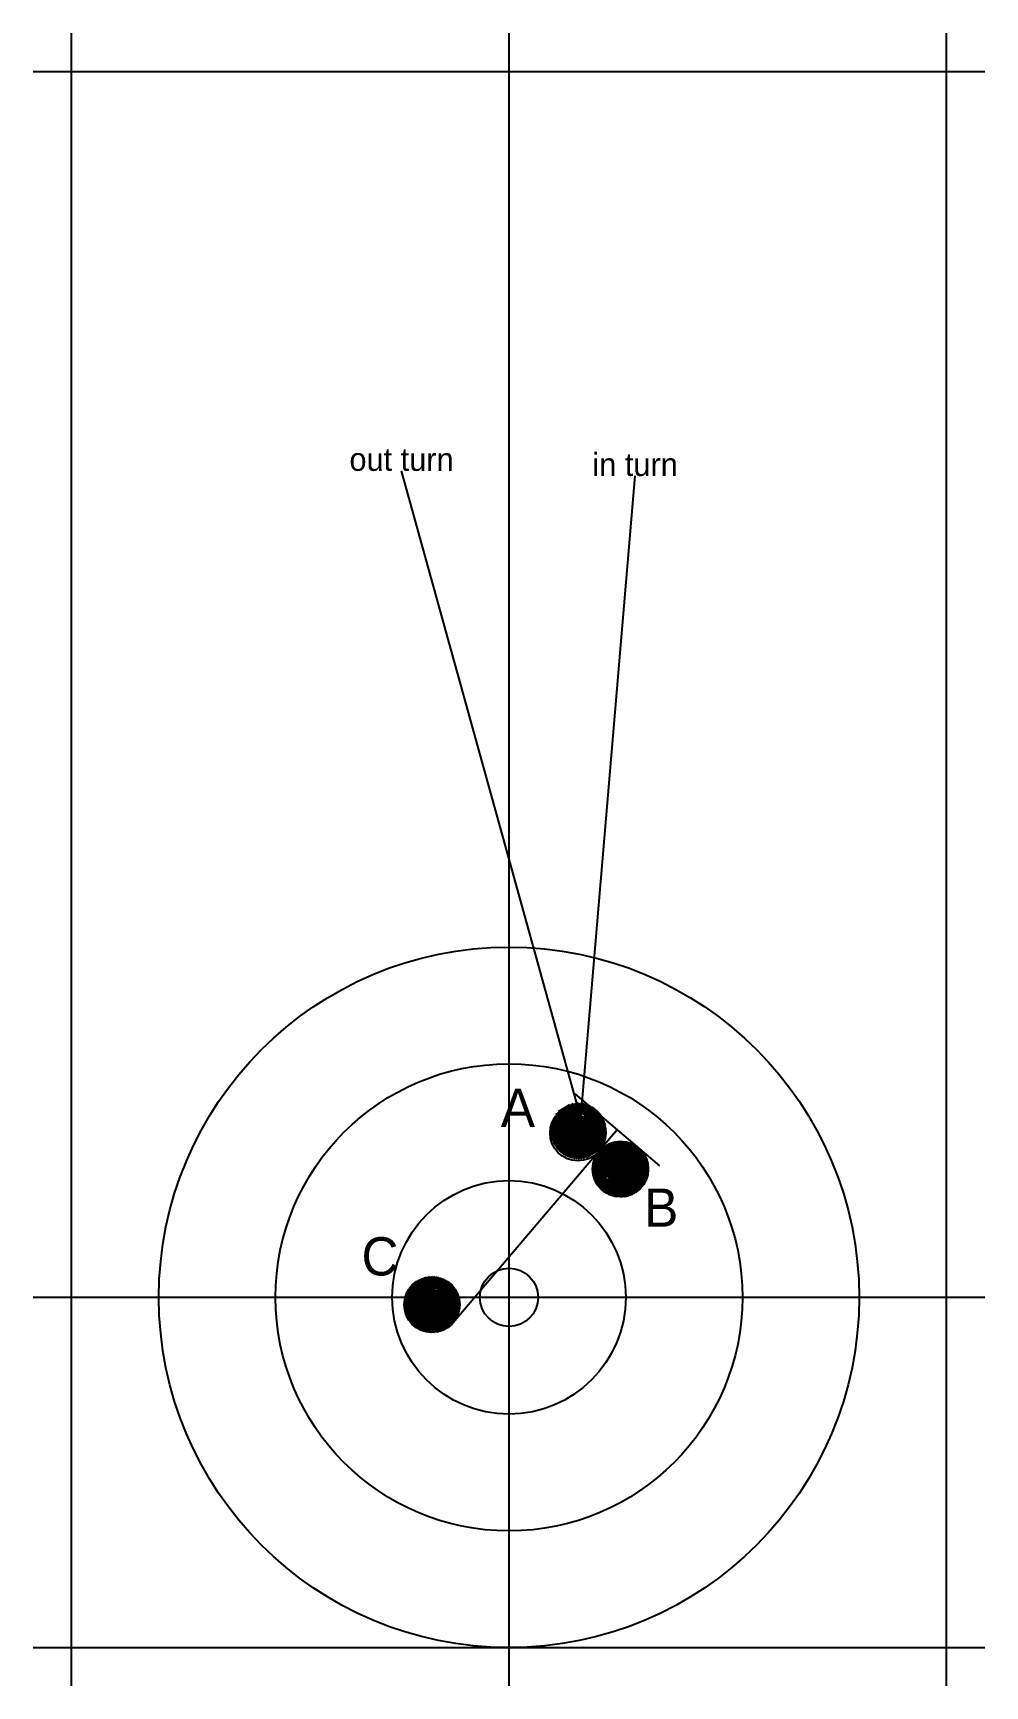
# Model space of a CAD drawing. Extents: x -2.49 to 2.49, y -2.03 to 6.6.
import ezdxf
from ezdxf.enums import TextEntityAlignment as Align

# ---------------------------------------------------------------- set-up
doc = ezdxf.new("R2010")
doc.units = 0
doc.header["$LTSCALE"] = 0.75
doc.linetypes.add('AUSGEZOGEN', pattern=[0])
doc.linetypes.add('VERDECKT', pattern=[0])
doc.layers.get('0').update_dxf_attribs({"linetype": 'AUSGEZOGEN'})

# ---------------------------------------------------------------- blocks, each defined once
blk = doc.blocks.new('*X')
at = {"color": 0}
for p, q in [((9.8945, 10.0094), (10.0406, 10.1555)), ((9.8947, 10.0185), (10.0315, 10.1553)), ((9.8948, 10.0008), (10.0492, 10.1552)), ((9.8955, 9.9927), (10.0573, 10.1545)), ((9.8956, 10.0282), (10.0218, 10.1544)), ((9.8966, 9.985), (10.065, 10.1534)), ((9.8973, 10.0388), (10.0112, 10.1527)), ((9.8981, 9.9777), (10.0723, 10.1519)), ((9.8999, 9.9706), (10.0794, 10.1501)), ((9.9002, 10.0505), (9.9995, 10.1498)), ((9.902, 9.9639), (10.0861, 10.148)), ((9.9043, 9.9574), (10.0926, 10.1457)), ((9.9048, 10.0639), (9.9861, 10.1452)), ((9.9069, 9.9511), (10.0989, 10.1431)), ((9.9097, 9.9451), (10.1049, 10.1403)), ((9.9128, 9.9393), (10.1107, 10.1372)), ((9.9128, 10.0808), (9.9692, 10.1372)), ((9.9161, 9.9337), (10.1163, 10.1339)), ((9.9195, 9.9284), (10.1216, 10.1305)), ((9.9232, 9.9232), (10.1268, 10.1268)), ((10.0388, 10.03), (10.1318, 10.1229)), ((10.0461, 10.0284), (10.1366, 10.1189)), ((10.0497, 10.0232), (10.1411, 10.1146)), ((10.05, 10.0146), (10.1455, 10.1102)), ((10.05, 10.0058), (10.1498, 10.1056)), ((10.05, 9.997), (10.1538, 10.1007)), ((9.9271, 9.9182), (10.03, 10.0212)), ((9.9311, 9.9134), (10.03, 10.0123)), ((10.0021, 9.8695), (10.1805, 10.0479)), ((10.0092, 9.8678), (10.1822, 10.0408)), ((10.0166, 9.8664), (10.1836, 10.0334)), ((10.0244, 9.8653), (10.1847, 10.0256)), ((10.03, 10.03), (10.04, 10.04)), ((10.03, 10.0212), (10.0468, 10.0379)), ((10.03, 10.0123), (10.0499, 10.0322)), ((10.03, 10.0035), (10.05, 10.0235)), ((10.03, 9.9946), (10.05, 10.0146)), ((10.0326, 9.8647), (10.1853, 10.0174)), ((10.0493, 9.9256), (10.1785, 10.0547)), ((10.05, 9.9881), (10.1576, 10.0957)), ((10.05, 9.9793), (10.1612, 10.0905)), ((10.05, 9.9705), (10.1647, 10.0851)), ((10.05, 9.9616), (10.1679, 10.0795)), ((10.05, 9.9528), (10.1709, 10.0736)), ((10.05, 9.9439), (10.1737, 10.0676)), ((10.05, 9.9351), (10.1762, 10.0613)), ((9.9354, 9.9089), (10.03, 10.0035)), ((9.9398, 9.9045), (10.03, 9.9946)), ((9.9444, 9.9002), (10.03, 9.9858)), ((9.9493, 9.8962), (10.03, 9.977)), ((9.9543, 9.8924), (10.03, 9.9681)), ((9.9595, 9.8888), (10.03, 9.9593)), ((9.9649, 9.8853), (10.03, 9.9505)), ((9.9705, 9.8821), (10.03, 9.9416)), ((9.9764, 9.8791), (10.03, 9.9328)), ((9.9824, 9.8763), (10.031, 9.9249)), ((10.03, 9.9858), (10.05, 10.0058)), ((10.03, 9.977), (10.05, 9.997)), ((10.03, 9.9681), (10.05, 9.9881)), ((10.03, 9.9593), (10.05, 9.9793)), ((10.03, 9.9505), (10.05, 9.9705)), ((10.03, 9.9416), (10.05, 9.9616)), ((10.0314, 9.9342), (10.05, 9.9528)), ((10.0364, 9.9304), (10.05, 9.9439)), ((10.0413, 9.8645), (10.1855, 10.0087)), ((10.0505, 9.8648), (10.1852, 9.9995)), ((10.0604, 9.8659), (10.1841, 9.9896)), ((10.0711, 9.8678), (10.1822, 9.9789)), ((10.0831, 9.871), (10.179, 9.9669)), ((10.0971, 9.8761), (10.1739, 9.9529)), ((10.1152, 9.8854), (10.1646, 9.9348)), ((9.9887, 9.8738), (10.0356, 9.9207)), ((9.9953, 9.8715), (10.0444, 9.9207))]:
    blk.add_line(p, q, dxfattribs=at)
blk = doc.blocks.new('ROCKD')
at = {"color": 0}
blk.add_lwpolyline([(-0.001, 0.02), (0.001, 0.02, -0.414214), (0.01, 0.011), (0.01, -0.081, -0.414214), (0.001, -0.09), (-0.001, -0.09, -0.414214), (-0.01, -0.081), (-0.01, 0.011, -0.414214)], format="xyb", close=True, dxfattribs=at)
for radius in [0.1455, 0.1055]:
    blk.add_circle((0, 0), radius, dxfattribs=at)
blk.add_blockref('*X', (-10.04, -10.01), dxfattribs=at)
blk = doc.blocks.new('HOUSEO')
at = {"color": 0}
for p, q in [((-2.286, -2.0288), (-2.286, 6.6008)), ((0, -2.0288), (0, 6.6008)), ((2.286, -2.0288), (2.286, 6.6008)), ((-2.486, 6.4008), (2.486, 6.4008)), ((2.486, 0), (-2.486, 0)), ((-2.486, -1.8288), (2.486, -1.8288))]:
    blk.add_line(p, q, dxfattribs=at)
for radius in [1.8288, 1.2192, 0.6096, 0.1524]:
    blk.add_circle((0, 0), radius, dxfattribs=at)
blk = doc.blocks.new('ROCKL')
at = {"color": 0}
blk.add_lwpolyline([(-0.001, 0.02), (0.001, 0.02, -0.414214), (0.01, 0.011), (0.01, -0.081, -0.414214), (0.001, -0.09), (-0.001, -0.09, -0.414214), (-0.01, -0.081), (-0.01, 0.011, -0.414214)], format="xyb", close=True, dxfattribs=at)
for radius in [0.1455, 0.1055]:
    blk.add_circle((0, 0), radius, dxfattribs=at)
blk.add_blockref('*X', (-10.04, -10.02), dxfattribs=at)

msp = doc.modelspace()

# ---------------------------------------------------------------- linework, layer by layer
at = {"color": 0, "linetype": 'VERDECKT'}
for q in [(-0.5613, 4.3151), (0.6586, 4.2884)]:
    msp.add_line((0.3748, 0.9377), q, dxfattribs=at)
at = {"color": 0}
for p, q in [((0.3435, 1.0632), (0.7869, 0.686)), ((0.5652, 0.8746), (-0.2914, -0.1326))]:
    msp.add_line(p, q, dxfattribs=at)
msp.add_circle((0.5818, 0.6695), 0.1455, dxfattribs=at)

# ---------------------------------------------------------------- block references
msp.add_blockref('HOUSEO', (0, 0), dxfattribs=at)
for name, p, rotation in [('ROCKL', (0.36, 0.858), 167.5560885382092), ('ROCKD', (0.5818, 0.6695), 304.6834411855248), ('ROCKD', (-0.4022, -0.0383), 161.9797045983882)]:
    msp.add_blockref(name, p, dxfattribs=dict(at, rotation=rotation))

# ---------------------------------------------------------------- texts
for s, p in [('out turn', (-0.5613, 4.3151)), ('in turn', (0.6586, 4.2884))]:
    msp.add_text(s, height=0.12, dxfattribs=at).set_placement(p, align=Align.CENTER)
for s, p in [('A', (0.1357, 0.8901)), ('C', (-0.5772, 0.1141))]:
    msp.add_text(s, height=0.2, dxfattribs=at).set_placement(p, align=Align.RIGHT)
msp.add_text('B', height=0.2, dxfattribs=at).set_placement((0.7061, 0.3683))

doc.saveas('drawing.dxf')
